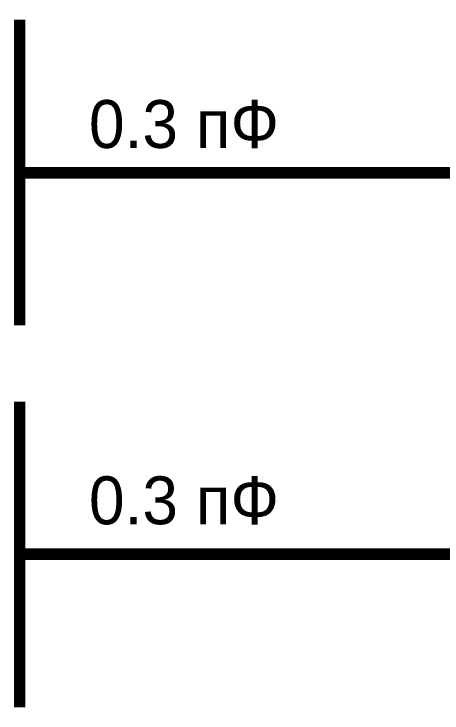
# Model space of a CAD drawing. Header units: inches. Extents: x 0 to 594, y 0 to 420.
# Drawn here: x 228.11 to 239.32, y 173.34 to 191.65 of the extents above; entities that cross this region are included whole.
import ezdxf

# ---------------------------------------------------------------- set-up
doc = ezdxf.new("R2010")
doc.units = ezdxf.units.IN
doc.layers.add('Sheet', color=255, linetype='Continuous')

msp = doc.modelspace()

# ---------------------------------------------------------------- linework, layer by layer
at = {"layer": 'Sheet'}
for points in [[(228.26, 183.492, 0.3, 0.3, 0), (228.26, 191.5, 0.3, 0.3, 0)], [(228.406, 187.49, 0.3, 0.3, 0), (232.504, 187.49, 0.3, 0.3, 0)], [(232.504, 187.49, 0.3, 0.3, 0), (245.003, 187.49, 0.3, 0.3, 0)], [(228.26, 173.492, 0.3, 0.3, 0), (228.26, 181.499, 0.3, 0.3, 0)], [(228.406, 177.501, 0.3, 0.3, 0), (232.504, 177.501, 0.3, 0.3, 0)], [(232.504, 177.501, 0.3, 0.3, 0), (245.003, 177.501, 0.3, 0.3, 0)]]:
    msp.add_lwpolyline(points, format="xyseb", dxfattribs=at)

# ---------------------------------------------------------------- texts
for p in [(230.074, 188.14), (230.074, 178.285)]:
    msp.add_text('0.3 пФ', height=1.2543, dxfattribs=at).set_placement(p)

doc.saveas('drawing.dxf')
